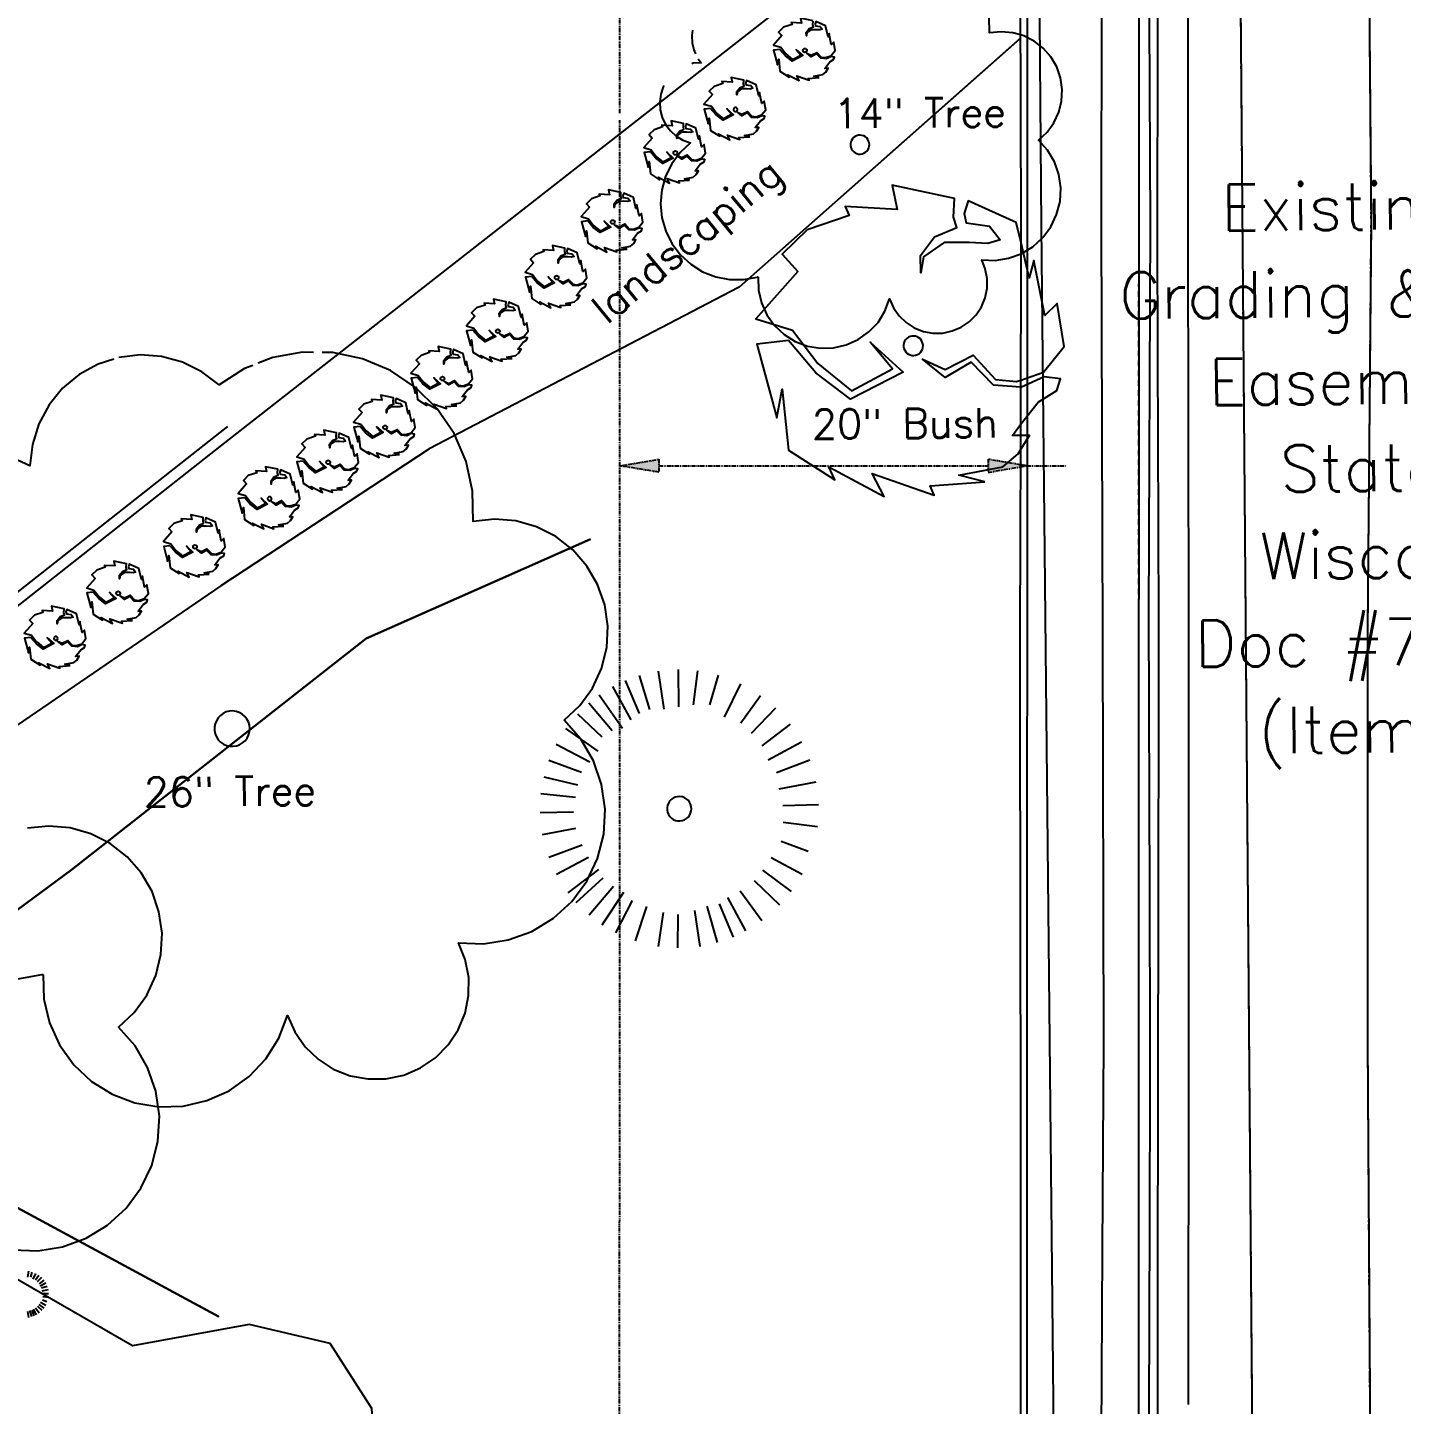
# Model space of a CAD drawing. Header units: inches. Extents: x -5728 to 15181, y 9834 to 15140.
# Drawn here: x 13130 to 14141, y 12553 to 13567 of the extents above; entities that cross this region are included whole.
import ezdxf

# ---------------------------------------------------------------- set-up
doc = ezdxf.new("R2010")
doc.units = ezdxf.units.IN
doc.header["$MEASUREMENT"] = 0
for name, pattern in [('IMPORT-CENTER2 _3_', [13.5, 9, -1.5, 1.5, -1.5]), ('IMPORT-EASEMENT', [6, 3, -0.6, 0.6, -0.6, 0.6, -0.6]), ('IMPORT-ELEC', [7.2, 4.2, -1.8, 0, -1.2]), ('IMPORT-WAM', [6.6, 4.2, -1.2, 0, -1.2])]:
    doc.linetypes.add(name, pattern=pattern)
for name, color, linetype, lineweight in [('1810 S Park Street_dwg', 147, 'Continuous', 9), ('V-ANNO-TEXT0-VEG-E', 147, 'Continuous', 9), ('V-ESMT-SLOPING-E DOC 762236', 147, 'IMPORT-EASEMENT', 9), ('V-NODE-PLNT-BUSH-E', 147, 'Continuous', 9), ('V-NODE-PLNT-CNF-E', 147, 'Continuous', 9), ('V-NODE-PLNT-TREE-E', 147, 'Continuous', 9), ('V-PLNT-EDGR-E', 147, 'Continuous', 9), ('V-POWR-UNDR-E', 147, 'IMPORT-ELEC', 9), ('V-PROP-PRCL', 147, 'Continuous', 9), ('V-ROAD-CURB-BACK-E', 147, 'Continuous', 9), ('V-ROAD-CURB-FLAG-E', 147, 'Continuous', 9), ('V-ROAD-CURB-FLOW-E', 147, 'Continuous', 9), ('V-SURV-FIGR-E', 147, 'Continuous', 9), ('V-SWLK-E', 147, 'Continuous', 9), ('V-TOPO-CNTR-E', 147, 'IMPORT-CENTER2 _3_', 9), ('V-TOPO-FALT-E', 147, 'Continuous', 9), ('V-WALL-RTWL-E', 147, 'Continuous', 9), ('V-WATR-MAIN-E', 147, 'IMPORT-WAM', 9)]:
    doc.layers.add(name, color=color, linetype=linetype, lineweight=lineweight)
doc.styles.add('Simplex', font='simplex_.ttf', dxfattribs={"height": 21.6})
doc.styles.add('Simplex_1', font='simplex_.ttf', dxfattribs={"height": 34.2})

# ---------------------------------------------------------------- blocks, each defined once
blk = doc.blocks.new('1810 S Park Street_dwg_VAI-TOPO-BUSH-1480292-SITE PLAN')
at = {"layer": 'V-NODE-PLNT-BUSH-E', "color": 143, "lineweight": 25, "flags": 128}
blk.add_lwpolyline([(2.59, -5.03), (1.63, -4.78), (3.26, -4.48), (3.83, -4.01), (4.25, -3.33), (3.62, -3.33), (4.57, -2.11), (5.27, -1.69), (5.41, -1.26), (4.81, -1.18), (3.97, -1.56), (2.94, -1.47), (2.13, -0.62), (1.17, -1.18), (0.33, -0.5), (1.17, -0.88), (2.2, -0.37), (3.01, -1.26), (3.79, -1.35), (4.79, -1.01), (5.55, -0.07), (5.31, 1.5), (4.85, 1.08), (4.47, 3.11), (4.29, 2.47), (3.83, 4.51), (2.06, 5.32), (1.91, 4.85), (1.98, 4.51), (2.84, 4.38), (3.23, 3.87), (2.76, 3.75), (2.09, 3.79), (1.17, 3.79), (0.4, 3.28), (0.29, 2.68), (0.29, 3.32), (0.81, 4), (1.63, 4.34), (1.52, 4.72), (1.56, 5.41), (-0.73, 5.92), (-0.56, 5.02), (-2.47, 5.15), (-2.33, 4.81), (-3.88, 4.3), (-4.8, 3.41), (-4.23, 2.77), (-5.79, 1.04), (-4.45, 0.61), (-3.52, -0.62), (-2.29, -1.64), (-0.77, -0.84), (-1.58, 0.14), (-0.38, -0.96), (-2.33, -1.94), (-3.59, -0.96), (-4.59, 0.23), (-5.76, 0.1), (-5.05, -2.61), (-4.84, -1.56), (-4.62, -3.8), (-2.93, -4.91), (-3.15, -4.44), (-1.12, -5.55), (-1.55, -4.69), (0.72, -5.5), (0.58, -5.16)], close=True, dxfattribs=at)
at = {"layer": 'V-NODE-PLNT-BUSH-E', "color": 143, "lineweight": 25}
blk.add_circle((0, 0), 0.36, dxfattribs=at)
blk = doc.blocks.new('1810 S Park Street_dwg_VAI-TOPO-BUSH-V1-SITE PLAN')
at = {"layer": 'V-NODE-PLNT-BUSH-E', "color": 143, "lineweight": 25, "flags": 128}
for points in [[(1.56, 5.41), (-0.73, 5.92), (-0.56, 5.02), (-2.47, 5.15), (-2.33, 4.81), (-3.88, 4.3), (-4.8, 3.41), (-4.23, 2.77), (-5.79, 1.04), (-4.45, 0.61), (-3.52, -0.62), (-2.29, -1.64), (-0.77, -0.84), (-1.58, 0.14), (-0.38, -0.96), (-2.33, -1.94), (-3.59, -0.96), (-4.59, 0.23), (-5.76, 0.1), (-5.05, -2.61), (-4.84, -1.56), (-4.62, -3.8), (-2.93, -4.91), (-3.15, -4.44), (-1.12, -5.55), (-1.55, -4.69), (0.72, -5.5), (0.58, -5.16), (2.59, -5.03)], [(2.59, -5.03), (1.63, -4.78), (3.26, -4.48), (3.83, -4.01), (4.25, -3.33), (3.62, -3.33), (4.57, -2.11), (5.27, -1.69), (5.41, -1.26), (4.81, -1.18), (3.97, -1.56), (2.94, -1.47), (2.13, -0.62), (1.17, -1.18), (0.33, -0.5), (1.17, -0.88), (2.2, -0.37), (3.01, -1.26), (3.79, -1.35), (4.79, -1.01), (5.55, -0.07), (5.31, 1.5), (4.85, 1.08), (4.47, 3.11), (4.29, 2.47), (3.83, 4.51), (2.06, 5.32), (1.91, 4.85), (1.98, 4.51), (2.84, 4.38), (3.23, 3.87), (2.76, 3.75), (2.09, 3.79), (1.17, 3.79), (0.4, 3.28), (0.29, 2.68), (0.29, 3.32), (0.81, 4), (1.63, 4.34), (1.52, 4.72), (1.56, 5.38)]]:
    blk.add_lwpolyline(points, dxfattribs=at)
at = {"layer": 'V-NODE-PLNT-BUSH-E', "color": 143, "lineweight": 25}
blk.add_circle((0, 0), 0.36, dxfattribs=at)
blk = doc.blocks.new('1810 S Park Street_dwg_VAI-TOPO-BUSH-V2-SITE PLAN')
at = {"layer": 'V-NODE-PLNT-BUSH-E', "color": 143, "lineweight": 25, "flags": 128}
for points in [[(2.59, -5.03), (1.63, -4.78), (3.26, -4.48), (3.83, -4.01), (4.25, -3.33), (3.62, -3.33), (4.57, -2.11), (5.27, -1.69), (5.41, -1.26), (4.81, -1.18), (3.97, -1.56), (2.94, -1.47), (2.13, -0.62), (1.17, -1.18), (0.33, -0.5), (1.17, -0.88), (2.2, -0.37), (3.01, -1.26), (3.79, -1.35), (4.79, -1.01), (5.55, -0.07), (5.31, 1.5), (4.85, 1.08), (4.47, 3.11), (4.29, 2.47), (3.83, 4.51), (2.06, 5.32), (1.91, 4.85), (1.98, 4.51), (2.84, 4.38), (3.23, 3.87), (2.76, 3.75), (2.09, 3.79), (1.17, 3.79), (0.4, 3.28), (0.29, 2.68), (0.29, 3.32), (0.81, 4), (1.63, 4.34), (1.52, 4.72), (1.56, 5.41), (-0.73, 5.92), (-0.56, 5.02), (-2.47, 5.15), (-2.33, 4.81), (-3.88, 4.3), (-4.8, 3.41), (-4.23, 2.77), (-5.79, 1.04), (-4.45, 0.61), (-3.52, -0.62), (-2.29, -1.64), (-0.77, -0.84), (-1.58, 0.14), (-0.38, -0.96), (-2.33, -1.94), (-3.59, -0.96), (-4.59, 0.23)], [(-4.62, 0.22), (-5.76, 0.1), (-5.05, -2.61), (-4.84, -1.56), (-4.62, -3.8), (-2.93, -4.91), (-3.15, -4.44), (-1.12, -5.55), (-1.55, -4.69), (0.72, -5.5), (0.58, -5.16), (2.59, -5.03)]]:
    blk.add_lwpolyline(points, dxfattribs=at)
at = {"layer": 'V-NODE-PLNT-BUSH-E', "color": 143, "lineweight": 25}
blk.add_circle((0, 0), 0.36, dxfattribs=at)
blk = doc.blocks.new('1810 S Park Street_dwg_VAI-TOPO-BUSH-V3-SITE PLAN')
at = {"layer": 'V-NODE-PLNT-BUSH-E', "color": 143, "lineweight": 25, "flags": 128}
for points in [[(2.59, -5.03), (1.63, -4.78), (3.26, -4.48), (3.83, -4.01), (4.25, -3.33), (3.62, -3.33), (4.57, -2.11), (5.27, -1.69), (5.41, -1.26), (4.81, -1.18), (3.97, -1.56), (2.94, -1.47), (2.13, -0.62), (1.17, -1.18), (0.33, -0.5), (1.17, -0.88), (2.2, -0.37), (3.01, -1.26), (3.79, -1.35), (4.79, -1.01), (5.55, -0.07), (5.31, 1.5), (4.85, 1.08), (4.47, 3.11), (4.29, 2.47), (3.83, 4.51), (2.06, 5.32), (1.91, 4.85), (1.98, 4.51), (2.84, 4.38), (3.23, 3.87), (2.76, 3.75), (2.09, 3.79), (1.17, 3.79), (0.4, 3.28), (0.29, 2.68), (0.29, 3.32), (0.81, 4), (1.63, 4.34), (1.52, 4.72), (1.56, 5.41), (-0.73, 5.92), (-0.56, 5.02), (-2.47, 5.15), (-2.33, 4.81), (-3.88, 4.3), (-4.8, 3.41), (-4.23, 2.77), (-5.79, 1.04), (-4.45, 0.61), (-3.54, -0.6)], [(-3.52, -0.62), (-2.29, -1.64), (-0.77, -0.84), (-1.58, 0.14), (-0.38, -0.96), (-2.33, -1.94), (-3.59, -0.96), (-4.59, 0.23), (-5.76, 0.1), (-5.05, -2.61), (-4.84, -1.56), (-4.62, -3.8), (-2.93, -4.91), (-3.15, -4.44), (-1.12, -5.55), (-1.55, -4.69), (0.72, -5.5), (0.58, -5.16), (2.59, -5.03)]]:
    blk.add_lwpolyline(points, dxfattribs=at)
at = {"layer": 'V-NODE-PLNT-BUSH-E', "color": 143, "lineweight": 25}
for start, end in [(145.696, 360), (72, 144), (360, 64.4699)]:
    blk.add_arc((0, 0), 0.36, start, end, dxfattribs=at)
blk = doc.blocks.new('1810 S Park Street_dwg-1419150-SITE PLAN')
at = {"layer": 'V-ESMT-SLOPING-E DOC 762236', "lineweight": 25}
for color, points in [(143, [(9821461.5, 5672347.5), (9821432.7, 5672352.5), (9821461.6, 5672357.1)]), (143, [(9821703.9, 5672345.5), (9821727.8, 5672349.3), (9821727.8, 5672350.9), (9821703.9, 5672355.1)]), (153, [(9821727.8, 5672349.3), (9821732.7, 5672350.1), (9821727.8, 5672350.9)])]:
    blk.add_hatch(color=color, dxfattribs=at).paths.add_polyline_path(points, flags=0)
at = {"layer": 'V-ESMT-SLOPING-E DOC 762236', "color": 153, "lineweight": 25}
for p, q in [((9821434.9, 5672612.2), (9821436.8, 5672837.8)), ((9821732.7, 5672350.1), (9821727.8, 5672350.9)), ((9821727.8, 5672350.9), (9821727.8, 5672349.3)), ((9821727.8, 5672349.3), (9821732.7, 5672350.1)), ((9821732.7, 5672350.1), (9821761.5, 5672349.8))]:
    blk.add_line(p, q, dxfattribs=at)
at = {"layer": 'V-ESMT-SLOPING-E DOC 762236', "color": 143, "lineweight": 25}
for p, q in [((9821425.9, 5671530.6), (9821434.8, 5672607.1)), ((9821432.7, 5672352.5), (9821461.6, 5672357.1)), ((9821461.5, 5672347.5), (9821432.7, 5672352.5)), ((9821461.6, 5672357.1), (9821461.5, 5672347.5)), ((9821461.5, 5672352.3), (9821703.9, 5672350.3)), ((9821727.8, 5672350.9), (9821703.9, 5672355.1)), ((9821703.9, 5672355.1), (9821703.9, 5672345.5)), ((9821703.9, 5672345.5), (9821727.8, 5672349.3)), ((9821727.8, 5672349.3), (9821727.8, 5672350.9))]:
    blk.add_line(p, q, dxfattribs=at)
at = {"layer": 'V-NODE-PLNT-BUSH-E', "color": 143, "lineweight": 25, "flags": 128}
for points in [[(9821530.4, 5672594.1), (9821526.6, 5672595.1), (9821533.1, 5672596.3), (9821535.4, 5672598.2), (9821537.1, 5672600.9), (9821534.5, 5672600.9), (9821538.4, 5672605.8), (9821541.2, 5672607.5), (9821541.7, 5672609.2), (9821539.3, 5672609.5), (9821536, 5672608), (9821531.8, 5672608.3), (9821528.6, 5672611.7), (9821524.7, 5672609.5), (9821521.4, 5672612.2), (9821524.7, 5672610.7), (9821528.9, 5672612.7), (9821532.1, 5672609.2), (9821535.2, 5672608.8), (9821539.2, 5672610.2), (9821542.3, 5672613.9), (9821541.3, 5672620.2), (9821539.5, 5672618.5), (9821537.9, 5672626.6), (9821537.2, 5672624.1), (9821535.4, 5672632.3), (9821528.3, 5672635.5), (9821527.7, 5672633.6), (9821528, 5672632.3), (9821531.4, 5672631.7), (9821533, 5672629.7), (9821531.1, 5672629.2), (9821528.4, 5672629.4), (9821524.7, 5672629.4), (9821521.7, 5672627.3), (9821521.2, 5672624.9), (9821521.2, 5672627.5), (9821523.3, 5672630.2), (9821526.6, 5672631.6), (9821526.2, 5672633.1), (9821526.3, 5672635.8), (9821517.1, 5672637.9), (9821517.8, 5672634.3), (9821510.2, 5672634.8), (9821510.8, 5672633.5), (9821504.6, 5672631.4), (9821500.9, 5672627.8), (9821503.1, 5672625.3), (9821496.9, 5672618.4), (9821502.3, 5672616.7), (9821506, 5672611.7), (9821510.9, 5672607.6), (9821517, 5672610.9), (9821513.7, 5672614.8), (9821518.6, 5672610.4), (9821510.8, 5672606.4), (9821505.7, 5672610.4), (9821501.7, 5672615.1), (9821497, 5672614.6), (9821499.9, 5672603.8), (9821500.7, 5672608), (9821501.6, 5672599), (9821508.3, 5672594.6), (9821507.5, 5672596.5), (9821515.6, 5672592), (9821513.9, 5672595.4), (9821523, 5672592.2), (9821522.4, 5672593.6)], [(9821521.5, 5672614.2), (9821521.5, 5672614.5), (9821521.4, 5672614.7), (9821521.3, 5672615), (9821521.1, 5672615.2), (9821520.9, 5672615.4), (9821520.7, 5672615.5), (9821520.4, 5672615.6), (9821520.1, 5672615.6), (9821519.9, 5672615.6), (9821519.6, 5672615.6), (9821519.4, 5672615.5), (9821519.1, 5672615.3), (9821518.9, 5672615.1), (9821518.8, 5672614.9), (9821518.7, 5672614.6), (9821518.6, 5672614.3), (9821518.6, 5672614.1), (9821518.7, 5672613.8), (9821518.8, 5672613.6), (9821518.9, 5672613.3), (9821519.1, 5672613.1), (9821519.4, 5672613), (9821519.6, 5672612.9), (9821519.9, 5672612.8), (9821520.1, 5672612.8), (9821520.4, 5672612.8), (9821520.7, 5672612.9), (9821520.9, 5672613), (9821521.1, 5672613.2), (9821521.3, 5672613.4), (9821521.4, 5672613.7), (9821521.5, 5672613.9)], [(9821656.7, 5672439.2), (9821656.6, 5672440.5), (9821656.2, 5672441.8), (9821655.6, 5672443), (9821654.8, 5672444.1), (9821653.7, 5672445), (9821652.5, 5672445.7), (9821651.2, 5672446.1), (9821649.9, 5672446.3), (9821648.5, 5672446.3), (9821647.2, 5672446), (9821646, 5672445.4), (9821644.8, 5672444.6), (9821643.9, 5672443.6), (9821643.2, 5672442.5), (9821642.6, 5672441.2), (9821642.4, 5672439.8), (9821642.4, 5672438.5), (9821642.6, 5672437.1), (9821643.2, 5672435.9), (9821643.9, 5672434.7), (9821644.8, 5672433.7), (9821646, 5672432.9), (9821647.2, 5672432.4), (9821648.5, 5672432), (9821649.9, 5672432), (9821651.2, 5672432.2), (9821652.5, 5672432.6), (9821653.7, 5672433.3), (9821654.8, 5672434.2), (9821655.6, 5672435.3), (9821656.2, 5672436.5), (9821656.6, 5672437.8)], [(9821185.1, 5672310.2), (9821181.2, 5672311.2), (9821187.8, 5672312.4), (9821190, 5672314.3), (9821191.7, 5672317), (9821189.2, 5672317), (9821193, 5672321.9), (9821195.8, 5672323.6), (9821196.4, 5672325.3), (9821194, 5672325.6), (9821190.6, 5672324.1), (9821186.5, 5672324.5), (9821183.2, 5672327.9), (9821179.4, 5672325.6), (9821176, 5672328.4), (9821179.4, 5672326.8), (9821183.5, 5672328.9), (9821186.8, 5672325.3), (9821189.9, 5672325), (9821193.9, 5672326.3), (9821196.9, 5672330.1), (9821195.9, 5672336.4), (9821194.1, 5672334.7), (9821192.6, 5672342.8), (9821191.9, 5672340.2), (9821190, 5672348.4), (9821182.9, 5672351.6), (9821182.4, 5672349.8), (9821182.7, 5672348.4), (9821186.1, 5672347.9), (9821187.6, 5672345.8), (9821185.8, 5672345.3), (9821183.1, 5672345.5), (9821179.4, 5672345.5), (9821176.3, 5672343.5), (9821175.9, 5672341.1), (9821175.9, 5672343.6), (9821178, 5672346.4), (9821181.2, 5672347.7), (9821180.8, 5672349.3), (9821181, 5672352), (9821171.8, 5672354), (9821172.5, 5672350.4), (9821164.8, 5672351), (9821165.4, 5672349.6), (9821159.2, 5672347.5), (9821155.5, 5672344), (9821157.8, 5672341.4), (9821151.6, 5672334.5), (9821156.9, 5672332.8), (9821160.6, 5672327.9), (9821165.5, 5672323.8), (9821171.6, 5672327), (9821168.4, 5672330.9), (9821173.2, 5672326.5), (9821165.4, 5672322.6), (9821160.3, 5672326.5), (9821156.4, 5672331.3), (9821151.7, 5672330.8), (9821154.5, 5672319.9), (9821155.4, 5672324.1), (9821156.2, 5672315.2), (9821163, 5672310.7), (9821162.1, 5672312.6), (9821170.2, 5672308.2), (9821168.5, 5672311.6), (9821177.6, 5672308.3), (9821177, 5672309.7)], [(9821176.2, 5672330.4), (9821176.1, 5672330.6), (9821176.1, 5672330.9), (9821175.9, 5672331.1), (9821175.8, 5672331.3), (9821175.6, 5672331.5), (9821175.3, 5672331.7), (9821175.1, 5672331.8), (9821174.8, 5672331.8), (9821174.5, 5672331.8), (9821174.3, 5672331.7), (9821174, 5672331.6), (9821173.8, 5672331.4), (9821173.6, 5672331.2), (9821173.4, 5672331), (9821173.3, 5672330.8), (9821173.3, 5672330.5), (9821173.3, 5672330.2), (9821173.3, 5672329.9), (9821173.4, 5672329.7), (9821173.6, 5672329.5), (9821173.8, 5672329.3), (9821174, 5672329.1), (9821174.3, 5672329), (9821174.5, 5672328.9), (9821174.8, 5672328.9), (9821175.1, 5672329), (9821175.3, 5672329), (9821175.6, 5672329.2), (9821175.8, 5672329.4), (9821175.9, 5672329.6), (9821176.1, 5672329.8), (9821176.1, 5672330.1)]]:
    blk.add_lwpolyline(points, close=True, dxfattribs=at)
for points in [[(9821729.5, 5672514.2), (9821726.1, 5672529.4), (9821690.7, 5672545.6), (9821687.8, 5672536.2), (9821689.2, 5672529.4), (9821706.3, 5672526.8), (9821714.1, 5672516.6), (9821704.9, 5672514.1), (9821691.4, 5672514.9), (9821672.9, 5672514.9), (9821657.6, 5672504.7), (9821655.4, 5672492.8), (9821655.4, 5672505.6), (9821665.8, 5672519.2), (9821682.2, 5672526), (9821680, 5672533.6), (9821680.7, 5672547.3), (9821634.9, 5672557.5), (9821638.4, 5672539.6), (9821600.1, 5672542.2), (9821603, 5672535.4), (9821572, 5672525.1), (9821553.6, 5672507.3), (9821564.9, 5672494.5), (9821533.7, 5672459.9), (9821560.6, 5672451.4), (9821579.1, 5672426.7), (9821603.7, 5672406.3), (9821634.2, 5672422.4), (9821617.9, 5672442), (9821642, 5672419.9), (9821603, 5672400.3), (9821577.7, 5672419.9), (9821557.8, 5672443.7), (9821534.4, 5672441.2), (9821548.6, 5672387), (9821552.8, 5672408), (9821557.1, 5672363.1), (9821590.9, 5672341), (9821586.6, 5672350.4), (9821627.1, 5672328.3), (9821618.6, 5672345.3), (9821664, 5672329.1), (9821661.1, 5672335.9), (9821701.3, 5672338.5)], [(9821728.4, 5672408), (9821708.4, 5672409.7), (9821692.1, 5672426.7), (9821672.9, 5672415.6), (9821656.2, 5672429.2), (9821672.9, 5672421.6), (9821693.5, 5672431.8), (9821709.8, 5672413.9), (9821725.4, 5672412.2), (9821728.5, 5672413.3)], [(9821728.1, 5672372.5), (9821721.9, 5672372.5), (9821728.1, 5672380.5)], [(9821701.3, 5672338.5), (9821682.2, 5672343.6), (9821714.8, 5672349.5), (9821726.1, 5672358.9), (9821727.9, 5672361.8)]]:
    blk.add_lwpolyline(points, dxfattribs=at)
at = {"layer": 'V-NODE-PLNT-BUSH-E', "color": 153, "lineweight": 25, "flags": 128}
for points in [[(9821728.5, 5672413.3), (9821745.3, 5672419), (9821760.6, 5672437.8), (9821755.7, 5672469.3), (9821746.5, 5672460.7), (9821738.9, 5672501.3), (9821735.3, 5672488.5), (9821729.5, 5672514.2)], [(9821728.1, 5672380.5), (9821741, 5672396.9), (9821755, 5672405.4), (9821757.8, 5672413.9), (9821745.7, 5672415.6), (9821729, 5672408), (9821728.4, 5672408)], [(9821727.9, 5672361.8), (9821734.6, 5672372.5), (9821728.1, 5672372.5)]]:
    blk.add_lwpolyline(points, dxfattribs=at)
at = {"layer": 'V-NODE-PLNT-CNF-E', "color": 143, "lineweight": 25}
for p, q in [((9821445.8, 5672198), (9821453.1, 5672173)), ((9821459.7, 5672201.1), (9821463.8, 5672173)), ((9821474.5, 5672202.1), (9821474.5, 5672174.8)), ((9821488.7, 5672201.1), (9821485.2, 5672176)), ((9821503.9, 5672197.8), (9821497.4, 5672176)), ((9821426.1, 5672190), (9821439.4, 5672165.3)), ((9821435.4, 5672194.4), (9821445.5, 5672169.9)), ((9821520.3, 5672191.3), (9821508.1, 5672166.8)), ((9821408.5, 5672178.1), (9821425.6, 5672157.7)), ((9821416.1, 5672183.9), (9821433.2, 5672159.2)), ((9821535, 5672182.3), (9821520.3, 5672162.3)), ((9821400, 5672170.1), (9821418, 5672153.1)), ((9821545.9, 5672173.1), (9821527.9, 5672154.6)), ((9821391.2, 5672159.4), (9821414.9, 5672142.4)), ((9821556.5, 5672161.2), (9821535.5, 5672145.4)), ((9821384.1, 5672148), (9821408.8, 5672134.8)), ((9821564.9, 5672148), (9821540.1, 5672134.8)), ((9821378.7, 5672136.3), (9821402.7, 5672127.1)), ((9821570.9, 5672134.5), (9821546.2, 5672125.6)), ((9821374.9, 5672124), (9821399.7, 5672117.9)), ((9821575.2, 5672118.5), (9821547.8, 5672113.4)), ((9821372.7, 5672111.8), (9821398.1, 5672108.8)), ((9821372, 5672097.6), (9821396.6, 5672098.1)), ((9821577, 5672101.7), (9821550.8, 5672101.1)), ((9821373.6, 5672081.4), (9821398.1, 5672085.9)), ((9821576, 5672085.4), (9821550.8, 5672088.9)), ((9821378.1, 5672064.7), (9821402.7, 5672073.6)), ((9821549.3, 5672075.2), (9821569.1, 5672067.5)), ((9821383.6, 5672052.1), (9821407.3, 5672064.5)), ((9821392.2, 5672038.4), (9821414.9, 5672055.3)), ((9821564.5, 5672050.5), (9821541.7, 5672062.9)), ((9821398, 5672031.3), (9821418, 5672049.2)), ((9821548, 5672028.1), (9821529.4, 5672046.1)), ((9821556.5, 5672038.1), (9821535.5, 5672053.8)), ((9821407.4, 5672022), (9821425.6, 5672043.1)), ((9821417.1, 5672014.6), (9821433.2, 5672038.5)), ((9821534.6, 5672016.6), (9821518.8, 5672038.5)), ((9821427, 5672008.7), (9821439.4, 5672032.4)), ((9821441.5, 5672002.5), (9821450, 5672027.8)), ((9821489, 5671998.1), (9821485.2, 5672024.7)), ((9821501.8, 5672000.8), (9821494.3, 5672027.8)), ((9821513.6, 5672004.8), (9821503.5, 5672029.3)), ((9821522.8, 5672009.2), (9821509.6, 5672033.9)), ((9821458.3, 5671998.4), (9821462.3, 5672023.2)), ((9821472.5, 5671997.1), (9821472.9, 5672021.7)), ((9820992.5, 5671762.9), (9820991.9, 5671758.7)), ((9820995, 5671762.3), (9820993.9, 5671758.7)), ((9820997.8, 5671761.2), (9820995.7, 5671757.1)), ((9821000.2, 5671759.7), (9820997.8, 5671756.4)), ((9821002, 5671758.2), (9820999, 5671755.1)), ((9821003.8, 5671756.2), (9821000.3, 5671753.6)), ((9821005.2, 5671754), (9821001.1, 5671751.8)), ((9821006.2, 5671751.7), (9821002.1, 5671750.3)), ((9821006.9, 5671749.1), (9821002.3, 5671748.2)), ((9821002.6, 5671741.9), (9821005.9, 5671740.6)), ((9821007.2, 5671746.3), (9821002.9, 5671746.2)), ((9821007.1, 5671743.6), (9821002.9, 5671744.1)), ((9820992.5, 5671729), (9820991.9, 5671733.4)), ((9820994.7, 5671729.5), (9820993.4, 5671734)), ((9820996.6, 5671730.1), (9820995, 5671734.2)), ((9820998.2, 5671730.9), (9820996, 5671735)), ((9821000.2, 5671732.1), (9820997.5, 5671735.7)), ((9821002.4, 5671734), (9820999.3, 5671737)), ((9821003.8, 5671735.7), (9821000.3, 5671738.3)), ((9821005.1, 5671737.7), (9821001.3, 5671739.8))]:
    blk.add_line(p, q, dxfattribs=at)
at = {"layer": 'V-NODE-PLNT-CNF-E', "color": 143, "lineweight": 25, "flags": 128}
blk.add_lwpolyline([(9821483.5, 5672099.6), (9821483.3, 5672101.3), (9821482.8, 5672102.9), (9821482, 5672104.5), (9821481, 5672105.8), (9821479.7, 5672106.9), (9821478.2, 5672107.8), (9821476.6, 5672108.4), (9821474.9, 5672108.6), (9821473.2, 5672108.5), (9821471.5, 5672108.1), (9821470, 5672107.4), (9821468.6, 5672106.4), (9821467.4, 5672105.2), (9821466.5, 5672103.7), (9821465.8, 5672102.1), (9821465.5, 5672100.5), (9821465.5, 5672098.7), (9821465.8, 5672097.1), (9821466.5, 5672095.5), (9821467.4, 5672094), (9821468.6, 5672092.8), (9821470, 5672091.8), (9821471.5, 5672091.1), (9821473.2, 5672090.7), (9821474.9, 5672090.6), (9821476.6, 5672090.9), (9821478.2, 5672091.4), (9821479.7, 5672092.3), (9821481, 5672093.4), (9821482, 5672094.7), (9821482.8, 5672096.3), (9821483.3, 5672097.9)], close=True, dxfattribs=at)
at = {"layer": 'V-NODE-PLNT-TREE-E', "color": 153, "lineweight": 25}
blk.add_line((9821070.6, 5672436), (9821064.7, 5672435.4), dxfattribs=at)
at = {"layer": 'V-NODE-PLNT-TREE-E', "color": 143, "lineweight": 25, "flags": 128}
for points in [[(9821730.3, 5672667.4), (9821724.6, 5672669.1), (9821716.1, 5672669.9), (9821707.6, 5672669.1), (9821707.4, 5672681.1), (9821705, 5672692.8), (9821700.4, 5672703.9), (9821693.7, 5672713.9), (9821685.2, 5672722.4), (9821675.3, 5672729.1), (9821664.3, 5672733.9), (9821652.6, 5672736.4), (9821640.6, 5672736.7), (9821628.7, 5672734.6), (9821617.5, 5672730.4), (9821607.3, 5672724.1), (9821600.5, 5672729.3), (9821595.3, 5672731.9)], [(9821493, 5672651.8), (9821495, 5672648.9), (9821489.2, 5672648.5), (9821488.3, 5672648.2)], [(9821467.4, 5672632.2), (9821467, 5672631.4), (9821465.1, 5672625.9), (9821464.3, 5672620.2), (9821464.6, 5672614.4), (9821466, 5672608.7), (9821468.5, 5672603.5), (9821472, 5672598.8), (9821476.2, 5672594.9), (9821481.2, 5672591.9), (9821486.7, 5672589.9), (9821479, 5672582.9), (9821472.8, 5672574.7), (9821468.2, 5672565.5), (9821465.3, 5672555.5), (9821464.3, 5672545.3), (9821465.2, 5672535), (9821468, 5672525), (9821472.5, 5672515.8), (9821478.7, 5672507.5), (9821486.2, 5672500.5), (9821494.9, 5672494.9), (9821504.5, 5672491.1), (9821514.7, 5672489.1), (9821525, 5672489), (9821535.1, 5672490.7), (9821535.3, 5672490.8), (9821535.4, 5672490.8), (9821535.5, 5672490.8), (9821535.6, 5672490.7), (9821535.7, 5672490.7)], [(9821535.7, 5672490.7), (9821535.9, 5672481), (9821538, 5672471.6), (9821541.9, 5672462.8), (9821547.5, 5672454.9), (9821554.5, 5672448.2), (9821562.6, 5672443), (9821571.6, 5672439.6), (9821581.2, 5672437.9), (9821590.8, 5672438.1), (9821600.2, 5672440.2), (9821609.1, 5672444.1), (9821617, 5672449.6), (9821623.7, 5672456.6), (9821628.9, 5672464.8), (9821632.4, 5672473.8), (9821635.2, 5672467.2), (9821639.3, 5672461.3), (9821644.4, 5672456.3), (9821650.4, 5672452.4), (9821657.1, 5672449.7), (9821664.1, 5672448.3), (9821671.3, 5672448.3), (9821678.3, 5672449.8), (9821684.9, 5672452.5), (9821690.9, 5672456.5), (9821696, 5672461.5), (9821700, 5672467.5), (9821702.8, 5672474.1), (9821704.3, 5672481.1), (9821704.3, 5672488.2), (9821703, 5672495.3), (9821700.4, 5672502), (9821710.4, 5672501.5), (9821720.2, 5672503), (9821729.5, 5672506.3)], [(9821005.1, 5671981.2), (9821005.6, 5671963.3), (9821009.5, 5671945.8), (9821016.8, 5671929.4), (9821027.1, 5671914.7), (9821040.1, 5671902.4), (9821055.2, 5671892.8), (9821071.9, 5671886.3), (9821089.6, 5671883.2), (9821107.5, 5671883.6), (9821125, 5671887.5), (9821141.4, 5671894.7), (9821156.1, 5671905), (9821168.5, 5671918), (9821178.2, 5671933.1), (9821184.7, 5671949.8), (9821190, 5671937.6), (9821197.5, 5671926.6), (9821207.1, 5671917.3), (9821218.2, 5671910), (9821230.6, 5671905), (9821243.6, 5671902.5), (9821256.9, 5671902.6), (9821270, 5671905.2), (9821282.3, 5671910.3), (9821293.4, 5671917.7), (9821302.8, 5671927.1), (9821310.3, 5671938.1), (9821315.5, 5671950.3), (9821318.2, 5671963.4), (9821318.4, 5671976.7), (9821316, 5671989.8), (9821311.1, 5672002.2), (9821329.5, 5672001.3), (9821347.8, 5672004), (9821365.2, 5672010.2), (9821381.1, 5672019.7), (9821394.8, 5672032), (9821405.9, 5672046.8), (9821414, 5672063.4), (9821418.7, 5672081.3), (9821419.8, 5672099.7), (9821417.4, 5672118), (9821411.5, 5672135.5), (9821402.3, 5672151.5), (9821390.2, 5672165.5), (9821401.9, 5672176.2), (9821411.3, 5672189), (9821418, 5672203.3), (9821422, 5672218.7), (9821422.9, 5672234.5), (9821420.8, 5672250.2), (9821415.7, 5672265.2), (9821407.9, 5672278.9), (9821397.6, 5672291), (9821385.2, 5672300.8), (9821371.1, 5672308.1), (9821355.9, 5672312.6), (9821340.2, 5672314.1), (9821324.4, 5672312.5), (9821324.1, 5672334.8), (9821319.6, 5672356.6), (9821311, 5672377.2), (9821298.6, 5672395.7), (9821282.9, 5672411.5), (9821264.5, 5672424.1), (9821244, 5672432.9), (9821222.2, 5672437.6), (9821214.4, 5672437.8)], [(9820981.1, 5671778.8), (9820999.5, 5671778), (9821017.8, 5671780.7), (9821035.2, 5671786.9), (9821051.1, 5671796.3), (9821064.8, 5671808.7), (9821075.9, 5671823.4), (9821084, 5671840), (9821088.7, 5671857.9), (9821089.9, 5671876.3), (9821087.4, 5671894.7), (9821081.5, 5671912.2), (9821072.4, 5671928.2), (9821060.3, 5671942.1), (9821071.9, 5671952.9), (9821081.3, 5671965.6), (9821088.1, 5671980), (9821092, 5671995.3), (9821092.9, 5672011.1), (9821090.8, 5672026.8), (9821085.8, 5672041.8), (9821077.9, 5672055.6), (9821067.6, 5672067.6), (9821055.2, 5672077.4), (9821041.1, 5672084.7), (9821025.9, 5672089.2), (9821010.2, 5672090.7), (9820994.4, 5672089.2)], [(9820985.3, 5671978.1), (9821004.1, 5671981.3), (9821004.3, 5671981.4), (9821004.5, 5671981.4), (9821004.7, 5671981.4), (9821004.9, 5671981.3), (9821005.1, 5671981.2)]]:
    blk.add_lwpolyline(points, dxfattribs=at)
at = {"layer": 'V-NODE-PLNT-TREE-E', "color": 153, "lineweight": 25, "flags": 128}
for points in [[(9821488.8, 5672673), (9821488.3, 5672669), (9821488.5, 5672663.6), (9821489.7, 5672658.3), (9821491, 5672655.4)], [(9821729.6, 5672506.3), (9821738.1, 5672511.4), (9821745.5, 5672518), (9821751.5, 5672526), (9821755.8, 5672534.9), (9821758.4, 5672544.6), (9821759, 5672554.5), (9821757.7, 5672564.3), (9821754.5, 5672573.8), (9821749.6, 5672582.4), (9821743, 5672589.9), (9821749.3, 5672595.7), (9821754.4, 5672602.6), (9821758, 5672610.3), (9821760.1, 5672618.5), (9821760.6, 5672627), (9821759.5, 5672635.5), (9821756.8, 5672643.6), (9821752.6, 5672651), (9821747, 5672657.5), (9821740.3, 5672662.8), (9821732.7, 5672666.7), (9821730.3, 5672667.4)], [(9821060.9, 5672434.2), (9821049.3, 5672430.6), (9821035.3, 5672423.1), (9821023, 5672413.1), (9821012.9, 5672400.8), (9821005.3, 5672387)], [(9821163.3, 5672428.7), (9821157.1, 5672426.4), (9821138.2, 5672414.6), (9821125.6, 5672424.3), (9821111.4, 5672431.5), (9821096.1, 5672435.8), (9821080.3, 5672437.1), (9821070.6, 5672436)], [(9821208, 5672437.9), (9821199.9, 5672438.1), (9821178, 5672434.3), (9821167.1, 5672430.2)], [(9821005.2, 5672386.9), (9821000.4, 5672371.8), (9820998.5, 5672356), (9820989.4, 5672360.3), (9820987.6, 5672360.8)]]:
    blk.add_lwpolyline(points, dxfattribs=at)
at = {"layer": 'V-NODE-PLNT-TREE-E', "color": 143, "lineweight": 25, "flags": 128}
for points in [[(9821618.4, 5672587.6), (9821618.3, 5672589), (9821617.9, 5672590.2), (9821617.3, 5672591.4), (9821616.5, 5672592.5), (9821615.5, 5672593.3), (9821614.3, 5672594), (9821613, 5672594.4), (9821611.7, 5672594.6), (9821610.4, 5672594.6), (9821609.1, 5672594.2), (9821607.9, 5672593.7), (9821606.8, 5672592.9), (9821605.9, 5672592), (9821605.2, 5672590.8), (9821604.7, 5672589.6), (9821604.4, 5672588.3), (9821604.4, 5672587), (9821604.7, 5672585.7), (9821605.2, 5672584.4), (9821605.9, 5672583.3), (9821606.8, 5672582.3), (9821607.9, 5672581.6), (9821609.1, 5672581), (9821610.4, 5672580.7), (9821611.7, 5672580.6), (9821613, 5672580.8), (9821614.3, 5672581.3), (9821615.5, 5672581.9), (9821616.5, 5672582.8), (9821617.3, 5672583.8), (9821617.9, 5672585), (9821618.3, 5672586.3)], [(9821158.7, 5672161.3), (9821158.5, 5672163.7), (9821157.8, 5672166.1), (9821156.7, 5672168.3), (9821155.2, 5672170.2), (9821153.3, 5672171.9), (9821151.1, 5672173.1), (9821148.8, 5672173.9), (9821146.4, 5672174.3), (9821143.9, 5672174.1), (9821141.5, 5672173.6), (9821139.2, 5672172.5), (9821137.2, 5672171.1), (9821135.5, 5672169.3), (9821134.2, 5672167.2), (9821133.3, 5672164.9), (9821132.8, 5672162.5), (9821132.8, 5672160), (9821133.3, 5672157.6), (9821134.2, 5672155.3), (9821135.5, 5672153.2), (9821137.2, 5672151.4), (9821139.2, 5672150), (9821141.5, 5672149), (9821143.9, 5672148.4), (9821146.4, 5672148.3), (9821148.8, 5672148.6), (9821151.1, 5672149.4), (9821153.3, 5672150.7), (9821155.2, 5672152.3), (9821156.7, 5672154.2), (9821157.8, 5672156.4), (9821158.5, 5672158.8)]]:
    blk.add_lwpolyline(points, close=True, dxfattribs=at)
at = {"layer": 'V-PLNT-EDGR-E', "color": 143, "lineweight": 25}
blk.add_line((9821521.3, 5672483.2), (9821292.4, 5672366.1), dxfattribs=at)
at = {"layer": 'V-PLNT-EDGR-E', "color": 143, "lineweight": 25, "flags": 128}
for points in [[(9821730.3, 5672665), (9821521.6, 5672483.3), (9821521.3, 5672483.2)], [(9821292.3, 5672366), (9821138.3, 5672266.5), (9820978.1, 5672158.8), (9820852.4, 5672063.5), (9820714.7, 5671961.9)], [(9821242.3, 5671543.6), (9821250.3, 5671564.6), (9821244.5, 5671659.9), (9821214.3, 5671707.9), (9821154.7, 5671722.3), (9821068.8, 5671707.3), (9820980.6, 5671759.2), (9820921.6, 5671724.6), (9820862.7, 5671661.4), (9820848.8, 5671651), (9820780, 5671643.5), (9820776, 5671643.2)]]:
    blk.add_lwpolyline(points, dxfattribs=at)
at = {"layer": 'V-POWR-UNDR-E', "color": 143, "lineweight": 25, "flags": 128}
for points in [[(9821810, 5671765.8), (9821818.2, 5672736.4), (9821799.4, 5672770.4), (9821799.7, 5672777.8), (9821802.1, 5672884.5)], [(9821807.6, 5671443.7), (9821807.7, 5671483.8), (9821810, 5671765.8)]]:
    blk.add_lwpolyline(points, dxfattribs=at)
at = {"layer": 'V-PROP-PRCL', "color": 153, "lineweight": 25}
blk.add_line((9821724.9, 5671409.3), (9821740.6, 5673299.3), dxfattribs=at)
at = {"layer": 'V-ROAD-CURB-BACK-E', "color": 143, "lineweight": 25}
blk.add_line((9821817.9, 5671748.9), (9821818.1, 5671763.8), dxfattribs=at)
at = {"layer": 'V-ROAD-CURB-BACK-E', "color": 143, "lineweight": 25, "flags": 128}
for points in [[(9821820.4, 5672036), (9821821.3, 5672239.6), (9821824.8, 5672527.2), (9821825.9, 5672828.2), (9821827.7, 5673122)], [(9821818.1, 5671763.8), (9821819.8, 5671924.4), (9821820.4, 5672035.8)], [(9821813.7, 5671478.3), (9821816.6, 5671626.1), (9821817.9, 5671748.7)]]:
    blk.add_lwpolyline(points, dxfattribs=at)
at = {"layer": 'V-ROAD-CURB-FLAG-E', "color": 153, "lineweight": 25}
for p, q in [((9821852.8, 5672561), (9821855.2, 5672823.9)), ((9821852.5, 5672524.6), (9821852.8, 5672560.9)), ((9821850.7, 5672230.1), (9821852.5, 5672524.6)), ((9821850.7, 5672225.5), (9821850.7, 5672230)), ((9821848.2, 5671922), (9821850.7, 5672225.5)), ((9821845.7, 5671657.9), (9821848.2, 5671922))]:
    blk.add_line(p, q, dxfattribs=at)
at = {"layer": 'V-ROAD-CURB-FLOW-E', "color": 253, "lineweight": 25}
for p, q in [((9821831.3, 5672655.8), (9821833, 5672825.1)), ((9821830, 5672526.8), (9821831.3, 5672655.8)), ((9821830, 5672513.4), (9821830, 5672526.8)), ((9821829.2, 5672361.7), (9821830, 5672512.9)), ((9821829, 5672312.7), (9821829.2, 5672361.7)), ((9821828.6, 5672225.9), (9821829, 5672312.7)), ((9821828.3, 5672197.7), (9821828.6, 5672225.9)), ((9821826.5, 5672010.8), (9821828.3, 5672197.7)), ((9821825.5, 5671909.4), (9821826.5, 5672010.8)), ((9821823.8, 5671729.4), (9821825.5, 5671909.4)), ((9821822.8, 5671626.4), (9821823.8, 5671729.4))]:
    blk.add_line(p, q, dxfattribs=at)
at = {"layer": 'V-ROAD-CURB-FLOW-E', "color": 153, "lineweight": 25}
blk.add_line((9821830, 5672512.9), (9821830, 5672513.4), dxfattribs=at)
at = {"layer": 'V-SURV-FIGR-E', "color": 253, "lineweight": 25}
for p, q in [((9821788.9, 5672526.6), (9821791.4, 5672824.6)), ((9821831.3, 5672655.8), (9821833, 5672825.1)), ((9821729.7, 5672527.4), (9821730.7, 5672756.5)), ((9821830, 5672526.8), (9821831.3, 5672655.8)), ((9821728, 5672367.6), (9821729.7, 5672527.4)), ((9821787.4, 5672225.6), (9821788.9, 5672526.6)), ((9821830, 5672513.4), (9821830, 5672526.8)), ((9821829.2, 5672361.7), (9821830, 5672512.9)), ((9821144.2, 5672383.8), (9821135, 5672376.7)), ((9821135, 5672376.7), (9820793, 5672111.6)), ((9821726.5, 5672227.2), (9821728, 5672367.6)), ((9821829, 5672312.7), (9821829.2, 5672361.7)), ((9821828.6, 5672225.9), (9821829, 5672312.7)), ((9821724.7, 5671965.3), (9821726.5, 5672227.2)), ((9821785.5, 5671924.6), (9821787.4, 5672225.6)), ((9821828.3, 5672197.7), (9821828.6, 5672225.9)), ((9821826.5, 5672010.8), (9821828.3, 5672197.7)), ((9821825.5, 5671909.4), (9821826.5, 5672010.8)), ((9821724.5, 5671926.8), (9821724.7, 5671965.3)), ((9821723.6, 5671814.1), (9821724.5, 5671926.8)), ((9821783.4, 5671772.4), (9821785.5, 5671924.6)), ((9821823.8, 5671729.4), (9821825.5, 5671909.4)), ((9821723.2, 5671767.6), (9821723.6, 5671814.1)), ((9821781.4, 5671626.9), (9821783.4, 5671772.2)), ((9821722.1, 5671627), (9821723.2, 5671767.6)), ((9821822.8, 5671626.4), (9821823.8, 5671729.4))]:
    blk.add_line(p, q, dxfattribs=at)
at = {"layer": 'V-SURV-FIGR-E', "color": 153, "lineweight": 25}
blk.add_line((9821830, 5672512.9), (9821830, 5672513.4), dxfattribs=at)
at = {"layer": 'V-SURV-FIGR-E', "color": 143, "lineweight": 25}
for p, q in [((9821521.3, 5672483.2), (9821292.4, 5672366.1)), ((9821817.9, 5671748.9), (9821818.1, 5671763.8))]:
    blk.add_line(p, q, dxfattribs=at)
at = {"layer": 'V-SURV-FIGR-E', "color": 153, "lineweight": 25, "flags": 128}
for points in [[(9821815.7, 5670533.1), (9821891.9, 5670609.3), (9821892.7, 5670874.5), (9821892.7, 5672781.4), (9821924.8, 5674218.9)], [(9821962.7, 5669242.7), (9821963.7, 5669528.7), (9821965.8, 5669822.5), (9821969, 5670124.5), (9821969.8, 5670420.9), (9821973.2, 5670728.5), (9821974.1, 5671028.9), (9821978.1, 5671319.8), (9821979.4, 5671628.5), (9821980, 5671922.6), (9821982.5, 5672228.9), (9821987.5, 5672527.7), (9821987.5, 5672835), (9821991.3, 5673130.8), (9821992.7, 5673728.4), (9821990.9, 5674027.7), (9821988, 5674218.4)], [(9821852.8, 5672561), (9821855.2, 5672823.9), (9821857.2, 5673120.1), (9821858.5, 5673363.3), (9821862.8, 5673721.3), (9821868.9, 5673978.7), (9821869.2, 5674013.1)], [(9821746.2, 5671782.9), (9821744.6, 5672526.5), (9821744.6, 5673258.4)], [(9821850.7, 5672230.1), (9821852.5, 5672524.6), (9821852.8, 5672560.9)], [(9821845.7, 5671657.9), (9821848.2, 5671922), (9821850.7, 5672225.5), (9821850.7, 5672230)], [(9821722.4, 5669606.5), (9821728.8, 5670126.9), (9821743.7, 5670931.5), (9821746.8, 5671515.8), (9821746.2, 5671782.8)]]:
    blk.add_lwpolyline(points, dxfattribs=at)
at = {"layer": 'V-SURV-FIGR-E', "color": 143, "lineweight": 25, "flags": 128}
for points in [[(9821820.4, 5672036), (9821821.3, 5672239.6), (9821824.8, 5672527.2), (9821825.9, 5672828.2), (9821827.7, 5673122)], [(9821140, 5672370), (9821674.2, 5672781.4), (9821675.8, 5672936.6)], [(9821810, 5671765.8), (9821818.2, 5672736.4), (9821799.4, 5672770.4), (9821799.7, 5672777.8), (9821802.1, 5672884.5)], [(9821727.3, 5672662.4), (9821521.6, 5672483.3), (9821521.3, 5672483.2)], [(9820325.5, 5671737.4), (9820587.5, 5671941.9), (9821140, 5672370)], [(9821818.1, 5671763.8), (9821819.8, 5671924.4), (9821820.4, 5672035.8)], [(9821807.6, 5671443.7), (9821807.7, 5671483.8), (9821810, 5671765.8)], [(9821242.3, 5671543.6), (9821250.3, 5671564.6), (9821244.5, 5671659.9), (9821214.3, 5671707.9), (9821154.7, 5671722.3), (9821068.8, 5671707.3), (9820980.6, 5671759.2), (9820921.6, 5671724.6), (9820862.7, 5671661.4), (9820848.8, 5671651), (9820780, 5671643.5), (9820776, 5671643.2)], [(9821813.7, 5671478.3), (9821816.6, 5671626.1), (9821817.9, 5671748.7)]]:
    blk.add_lwpolyline(points, dxfattribs=at)
at = {"layer": 'V-SWLK-E', "color": 253, "lineweight": 25}
for p, q in [((9821788.9, 5672526.6), (9821791.4, 5672824.6)), ((9821729.7, 5672527.4), (9821730.7, 5672756.5)), ((9821728, 5672367.6), (9821729.7, 5672527.4)), ((9821787.4, 5672225.6), (9821788.9, 5672526.6)), ((9821726.5, 5672227.2), (9821728, 5672367.6)), ((9821724.7, 5671965.3), (9821726.5, 5672227.2)), ((9821785.5, 5671924.6), (9821787.4, 5672225.6)), ((9821724.5, 5671926.8), (9821724.7, 5671965.3)), ((9821723.6, 5671814.1), (9821724.5, 5671926.8)), ((9821783.4, 5671772.4), (9821785.5, 5671924.6)), ((9821723.2, 5671767.6), (9821723.6, 5671814.1)), ((9821781.4, 5671626.9), (9821783.4, 5671772.2)), ((9821722.1, 5671627), (9821723.2, 5671767.6))]:
    blk.add_line(p, q, dxfattribs=at)
at = {"layer": 'V-TOPO-CNTR-E', "color": 153, "lineweight": 25, "flags": 128}
blk.add_lwpolyline([(9821962.7, 5669242.7), (9821963.7, 5669528.7), (9821965.8, 5669822.5), (9821969, 5670124.5), (9821969.8, 5670420.9), (9821973.2, 5670728.5), (9821974.1, 5671028.9), (9821978.1, 5671319.8), (9821979.4, 5671628.5), (9821980, 5671922.6), (9821982.5, 5672228.9), (9821987.5, 5672527.7), (9821987.5, 5672835), (9821991.3, 5673130.8), (9821992.7, 5673728.4), (9821990.9, 5674027.7), (9821988, 5674218.4)], dxfattribs=at)
at = {"layer": 'V-TOPO-FALT-E', "color": 143, "lineweight": 25, "flags": 128}
blk.add_lwpolyline([(9821410.8, 5672298.6), (9821245, 5672226.8), (9821026.7, 5672058.3), (9820888.2, 5671957.9), (9820888.9, 5671864.2), (9820982.2, 5671811.1), (9821132.3, 5671728.5), (9820982.2, 5671811.1), (9820888.9, 5671864.2), (9820888.2, 5671957.9), (9821026.7, 5672058.3), (9821245, 5672226.8)], close=True, dxfattribs=at)
at = {"layer": 'V-WALL-RTWL-E', "color": 253, "lineweight": 25}
for p, q in [((9821144.2, 5672383.8), (9821135, 5672376.7)), ((9821135, 5672376.7), (9820793, 5672111.6))]:
    blk.add_line(p, q, dxfattribs=at)
at = {"layer": 'V-WALL-RTWL-E', "color": 143, "lineweight": 25, "flags": 128}
for points in [[(9821140, 5672370), (9821674.2, 5672781.4), (9821675.8, 5672936.6)], [(9820389.9, 5671785.4), (9820587.5, 5671941.9), (9821140, 5672370)]]:
    blk.add_lwpolyline(points, dxfattribs=at)
at = {"layer": 'V-WATR-MAIN-E', "color": 153, "lineweight": 25, "flags": 128}
blk.add_lwpolyline([(9821815.7, 5670533.1), (9821891.9, 5670609.3), (9821892.7, 5670874.5), (9821892.7, 5672781.4), (9821924.8, 5674218.9)], dxfattribs=at)
at = {"xscale": 4, "yscale": 4, "zscale": 4}
for name, p in [('1810 S Park Street_dwg_VAI-TOPO-BUSH-V1-SITE PLAN', (9821571.5, 5672657.3)), ('1810 S Park Street_dwg_VAI-TOPO-BUSH-1480292-SITE PLAN', (9821475.5, 5672582.6)), ('1810 S Park Street_dwg_VAI-TOPO-BUSH-1480292-SITE PLAN', (9821429, 5672532.1)), ('1810 S Park Street_dwg_VAI-TOPO-BUSH-1480292-SITE PLAN', (9821387.4, 5672491.5)), ('1810 S Park Street_dwg_VAI-TOPO-BUSH-1480292-SITE PLAN', (9821343.8, 5672452.4)), ('1810 S Park Street_dwg_VAI-TOPO-BUSH-1480292-SITE PLAN', (9821302.7, 5672417.8)), ('1810 S Park Street_dwg_VAI-TOPO-BUSH-1480292-SITE PLAN', (9821260.2, 5672382.2)), ('1810 S Park Street_dwg_VAI-TOPO-BUSH-1480292-SITE PLAN', (9821218.1, 5672356.9)), ('1810 S Park Street_dwg_VAI-TOPO-BUSH-V2-SITE PLAN', (9821119.5, 5672295.4)), ('1810 S Park Street_dwg_VAI-TOPO-BUSH-1480292-SITE PLAN', (9821062.7, 5672261.7)), ('1810 S Park Street_dwg_VAI-TOPO-BUSH-V3-SITE PLAN', (9821016.5, 5672228.8))]:
    blk.add_blockref(name, p, dxfattribs=at)
at = {"layer": 'V-ANNO-TEXT0-VEG-E', "color": 7, "lineweight": 25, "char_height": 21.6, "attachment_point": 2, "line_spacing_factor": 1.125731, "style": 'Simplex'}
for s, insert, width in [('14" Tree', (9821655.6, 5672621.4), 164.795), ('20" Bush', (9821642.9, 5672392.8), 185.882), ('26" Tree', (9821143.7, 5672125.9), 169.741)]:
    blk.add_mtext(s, dxfattribs=dict(at, insert=insert, width=width))
at = {"layer": 'V-ANNO-TEXT0-VEG-E', "color": 7, "lineweight": 25, "insert": (9821476.5, 5672526.6), "char_height": 21.6, "width": 221.809, "attachment_point": 2, "rotation": 39.1662, "line_spacing_factor": 1.125731, "style": 'Simplex'}
blk.add_mtext('landscaping', dxfattribs=at)
at = {"layer": 'V-ESMT-SLOPING-E DOC 762236', "color": 7, "lineweight": 25, "insert": (9822012.5, 5672556.1), "char_height": 34.2, "width": 561.435, "attachment_point": 2, "line_spacing_factor": 1.125731, "style": 'Simplex_1'}
blk.add_mtext("Existing 25'\\PGrading & Sloping\\PEasement to\\PState of\\PWisconsin\\PDoc #762236\\P(Item 10)", dxfattribs=at)

msp = doc.modelspace()

# ---------------------------------------------------------------- block references
at = {"layer": '1810 S Park Street_dwg', "color": 165, "lineweight": 25, "rotation": 0.4679201117280023}
msp.add_blockref('1810 S Park Street_dwg-1419150-SITE PLAN', (-9761215.3, -5739127.4), dxfattribs=at)

doc.saveas('drawing.dxf')
